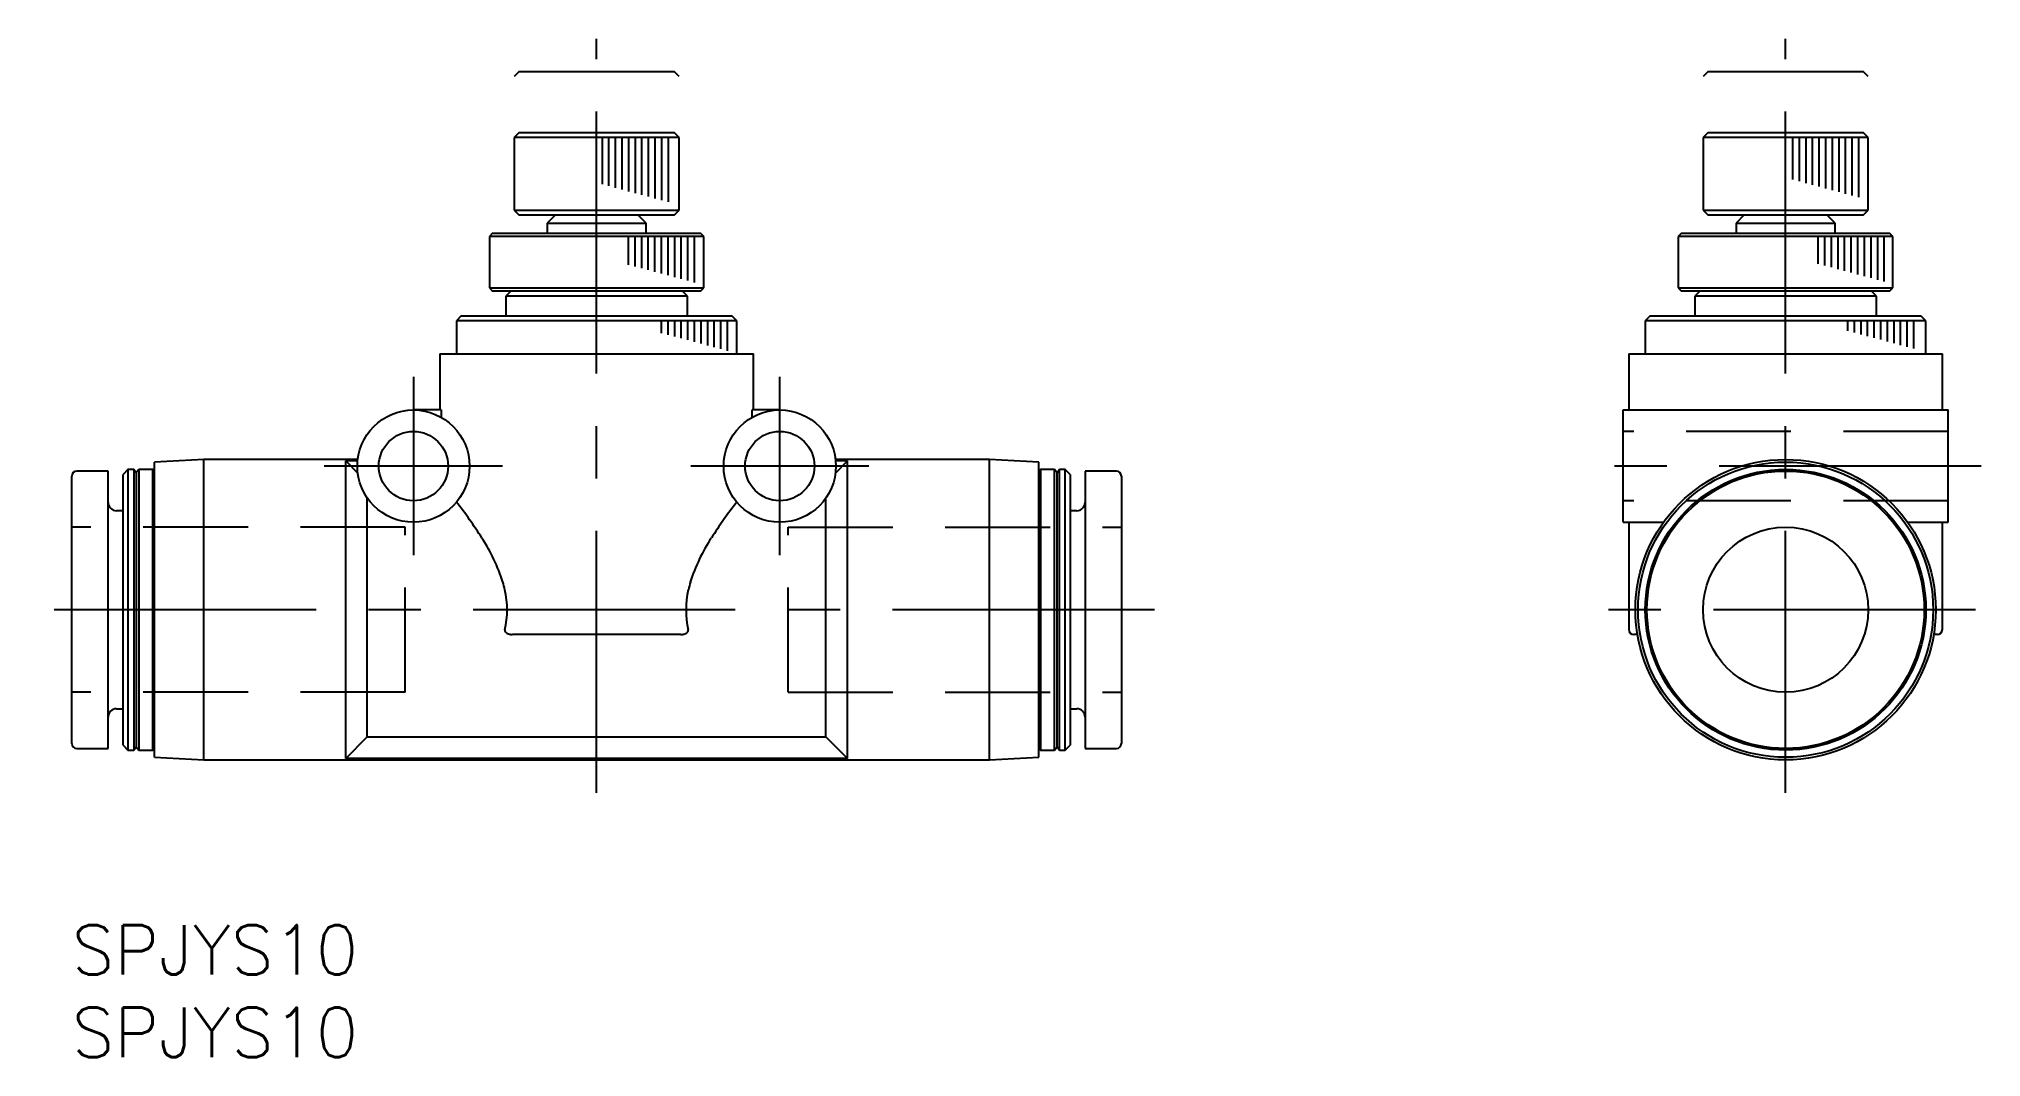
# Model space of a CAD drawing. Extents: x -2 to 116, y -8 to 54.
import ezdxf

# ---------------------------------------------------------------- set-up
doc = ezdxf.new("R2010")
doc.units = 0
doc.header["$LTSCALE"] = 0.5
for name, pattern in [('CENTER', [50.8, 31.75, -6.35, 6.35, -6.35]), ('DASHED', [19.05, 12.7, -6.35]), ('PHANTOM', [63.5, 31.75, -6.35, 6.35, -6.35, 6.35, -6.35])]:
    doc.linetypes.add(name, pattern=pattern)
for name, color, linetype in [('MSM_CENTER', 1, 'CENTER'), ('MSM_CONTINUOUS', 7, 'CONTINUOUS'), ('MSM_DASHED', 4, 'DASHED'), ('MSM_IMAGINARY', 6, 'PHANTOM'), ('MSM_NARROW', 5, 'CONTINUOUS'), ('MSM_PART_NUMBER', 7, 'CONTINUOUS')]:
    doc.layers.add(name, color=color, linetype=linetype)
doc.styles.get("Standard").update_dxf_attribs({"font": 'txt.shx', "height": 1.5, "bigfont": 'bigfont.shx'})

# ---------------------------------------------------------------- blocks, each defined once
blk = doc.blocks.new('*U18')
at = {"layer": 'MSM_PART_NUMBER'}
blk.add_text('SPJYS10', height=3, dxfattribs=at).set_placement((0, -3))
blk = doc.blocks.new('*U19')
at = {"layer": 'MSM_PART_NUMBER'}
blk.add_text('SPJYS10', height=3, dxfattribs=at).set_placement((0, -8))

msp = doc.modelspace()

# ---------------------------------------------------------------- linework, layer by layer
at = {"layer": 'MSM_CENTER'}
for p, q in [((31.8, 8), (31.8, 53.68)), ((103.85, 8), (103.85, 53.68)), ((20.7, 33.2), (20.7, 22.4)), ((42.9, 22.4), (42.9, 33.2)), ((26.1, 27.8), (15.3, 27.8)), ((48.3, 27.8), (37.5, 27.8)), ((115.7, 27.8), (92, 27.8)), ((65.6, 19.1), (-2, 19.1)), ((115.35, 19.1), (92.35, 19.1))]:
    msp.add_line(p, q, dxfattribs=at)
at = {"layer": 'MSM_CONTINUOUS'}
for p, q in [((27.1, 48), (26.8, 47.7)), ((36.8, 47.7), (26.8, 47.7)), ((26.8, 47.7), (26.8, 43.3)), ((27.1, 48), (36.5, 48)), ((36.8, 47.7), (36.5, 48)), ((36.8, 43.3), (36.8, 47.7)), ((99.15, 48), (98.85, 47.7)), ((108.85, 47.7), (98.85, 47.7)), ((98.85, 47.7), (98.85, 43.3)), ((99.15, 48), (108.55, 48)), ((108.85, 47.7), (108.55, 48)), ((108.85, 43.3), (108.85, 47.7)), ((26.8, 43.3), (36.8, 43.3)), ((26.8, 43.3), (27.1, 43)), ((36.5, 43), (27.1, 43)), ((29.28, 43), (28.8, 42.52)), ((28.8, 42.52), (34.8, 42.52)), ((28.8, 42.52), (28.8, 41.9)), ((34.8, 42.52), (34.32, 43)), ((34.8, 41.9), (34.8, 42.52)), ((36.5, 43), (36.8, 43.3)), ((98.85, 43.3), (108.85, 43.3)), ((98.85, 43.3), (99.15, 43)), ((108.55, 43), (99.15, 43)), ((101.33, 43), (100.85, 42.52)), ((100.85, 42.52), (100.85, 41.9)), ((100.85, 42.52), (106.85, 42.52)), ((106.85, 42.52), (106.37, 43)), ((106.85, 41.9), (106.85, 42.52)), ((108.55, 43), (108.85, 43.3)), ((25.5, 41.9), (25.3, 41.7)), ((25.3, 41.7), (25.3, 38.6)), ((38.3, 41.7), (25.3, 41.7)), ((25.5, 41.9), (38.1, 41.9)), ((38.3, 41.7), (38.1, 41.9)), ((38.3, 38.6), (38.3, 41.7)), ((97.55, 41.9), (97.35, 41.7)), ((110.35, 41.7), (97.35, 41.7)), ((97.35, 41.7), (97.35, 38.6)), ((97.55, 41.9), (110.15, 41.9)), ((110.35, 41.7), (110.15, 41.9)), ((110.35, 38.6), (110.35, 41.7)), ((25.3, 38.6), (38.3, 38.6)), ((25.3, 38.6), (25.5, 38.4)), ((38.1, 38.4), (25.5, 38.4)), ((26.6, 38.4), (26.3, 38.1)), ((37.3, 38.1), (26.3, 38.1)), ((26.3, 38.1), (26.3, 36.9)), ((37.3, 38.1), (37, 38.4)), ((37.3, 36.9), (37.3, 38.1)), ((38.1, 38.4), (38.3, 38.6)), ((97.35, 38.6), (97.55, 38.4)), ((97.35, 38.6), (110.35, 38.6)), ((110.15, 38.4), (97.55, 38.4)), ((98.65, 38.4), (98.35, 38.1)), ((98.35, 38.1), (98.35, 36.9)), ((109.35, 38.1), (98.35, 38.1)), ((109.35, 38.1), (109.05, 38.4)), ((109.35, 36.9), (109.35, 38.1)), ((110.15, 38.4), (110.35, 38.6)), ((23.6, 36.9), (23.3, 36.6)), ((40.3, 36.6), (23.3, 36.6)), ((23.3, 36.6), (23.3, 34.6)), ((23.6, 36.9), (40, 36.9)), ((40.3, 36.6), (40, 36.9)), ((40.3, 34.6), (40.3, 36.6)), ((95.65, 36.9), (95.35, 36.6)), ((112.35, 36.6), (95.35, 36.6)), ((95.35, 36.6), (95.35, 34.6)), ((95.65, 36.9), (112.05, 36.9)), ((112.35, 36.6), (112.05, 36.9)), ((112.35, 34.6), (112.35, 36.6)), ((22.3, 34.6), (41.3, 34.6)), ((22.3, 34.6), (22.3, 31.2)), ((41.3, 31.2), (41.3, 34.6)), ((94.35, 34.6), (94.35, 31.2)), ((94.35, 34.6), (113.35, 34.6)), ((113.35, 31.2), (113.35, 34.6)), ((22.38, 31.2), (20.7, 31.2)), ((22.38, 31.2), (22.38, 30.75)), ((41.22, 30.75), (41.22, 31.2)), ((42.9, 31.2), (41.22, 31.2)), ((94, 31.2), (113.7, 31.2)), ((94, 24.4), (94, 31.2)), ((113.7, 24.4), (113.7, 31.2)), ((0, 11), (0, 27.2)), ((2.2, 27.5), (0.3, 27.5)), ((2.2, 10.7), (2.2, 27.5)), ((3.4, 27.6), (3.1, 27.3)), ((3.1, 10.9), (3.1, 27.3)), ((3.4, 27.6), (3.4, 10.6)), ((3.75, 27.6), (3.4, 27.6)), ((3.75, 27.6), (3.75, 10.6)), ((3.9, 27.4), (3.75, 27.6)), ((4.05, 27.6), (3.9, 27.4)), ((3.9, 27.4), (3.9, 10.8)), ((4.9, 27.6), (4.05, 27.6)), ((4.05, 27.6), (4.05, 10.6)), ((4.9, 10.6), (4.9, 27.6)), ((5, 27.5), (4.9, 27.6)), ((8, 28.2), (5, 28.04)), ((5, 10.16), (5, 28.04)), ((8, 10), (8, 28.2)), ((17.32, 28.2), (8, 28.2)), ((17.31, 28.11), (16.6, 28.11)), ((16.6, 10.09), (16.6, 28.11)), ((16.6, 28.11), (17.33, 27.38)), ((46.27, 27.38), (47, 28.11)), ((55.6, 28.2), (46.28, 28.2)), ((47, 28.11), (46.29, 28.11)), ((47, 10.09), (47, 28.11)), ((55.6, 10), (55.6, 28.2)), ((58.6, 28.04), (55.6, 28.2)), ((58.6, 10.16), (58.6, 28.04)), ((58.7, 27.6), (58.6, 27.5)), ((58.7, 27.6), (58.7, 10.6)), ((59.55, 27.6), (58.7, 27.6)), ((59.55, 10.6), (59.55, 27.6)), ((59.7, 27.4), (59.55, 27.6)), ((59.85, 27.6), (59.7, 27.4)), ((59.7, 10.8), (59.7, 27.4)), ((59.85, 10.6), (59.85, 27.6)), ((60.2, 27.6), (59.85, 27.6)), ((60.5, 27.3), (60.2, 27.6)), ((60.2, 10.6), (60.2, 27.6)), ((60.5, 27.3), (60.5, 10.9)), ((63.3, 27.5), (61.4, 27.5)), ((61.4, 27.5), (61.4, 10.7)), ((63.6, 27.2), (63.6, 11)), ((3.1, 25.1), (2.7, 25.1)), ((17.9, 11.4), (17.9, 25.87)), ((45.7, 11.4), (45.7, 25.87)), ((60.9, 25.1), (60.5, 25.1)), ((94, 24.4), (96.45, 24.4)), ((94.35, 24.4), (94.35, 17.9)), ((111.25, 24.4), (113.7, 24.4)), ((113.35, 17.9), (113.35, 24.4)), ((36.9, 17.6), (26.7, 17.6)), ((94.88, 17.6), (94.65, 17.6)), ((113.05, 17.6), (112.83, 17.6)), ((2.7, 13.1), (3.1, 13.1)), ((60.5, 13.1), (60.9, 13.1)), ((0.3, 10.7), (2.2, 10.7)), ((3.1, 10.9), (3.4, 10.6)), ((3.4, 10.6), (3.75, 10.6)), ((3.75, 10.6), (3.9, 10.8)), ((3.9, 10.8), (4.05, 10.6)), ((4.05, 10.6), (4.9, 10.6)), ((4.9, 10.6), (5, 10.7)), ((16.6, 10.09), (17.9, 11.4)), ((17.9, 11.4), (45.7, 11.4)), ((47, 10.09), (45.7, 11.4)), ((58.6, 10.7), (58.7, 10.6)), ((58.7, 10.6), (59.55, 10.6)), ((59.55, 10.6), (59.7, 10.8)), ((59.7, 10.8), (59.85, 10.6)), ((59.85, 10.6), (60.2, 10.6)), ((60.2, 10.6), (60.5, 10.9)), ((61.4, 10.7), (63.3, 10.7)), ((5, 10.16), (8, 10)), ((8, 10), (55.6, 10)), ((47, 10.09), (16.6, 10.09)), ((55.6, 10), (58.6, 10.16))]:
    msp.add_line(p, q, dxfattribs=at)
for centre, radius in [((20.7, 27.8), 3.4), ((42.9, 27.8), 3.4), ((20.7, 27.8), 2.1), ((42.9, 27.8), 2.1), ((103.85, 19.1), 9.1), ((103.85, 19.1), 8.94), ((103.85, 19.1), 8.5), ((103.85, 19.1), 8.4), ((103.85, 19.1), 5)]:
    msp.add_circle(centre, radius, dxfattribs=at)
for centre, radius, start, end in [((0.3, 27.2), 0.3, 90, 180), ((63.3, 27.2), 0.3, 0, 90), ((2.7, 25.6), 0.5, 180, 270), ((2.08, 9.04), 26.94, 32.3267, 37.9978), ((61.52, 9.04), 26.94, 142.0022, 147.6733), ((60.9, 25.6), 0.5, 270, 0), ((15.75, 17.46), 10.89, 17.7318, 33.3117), ((47.85, 17.46), 10.89, 146.6883, 162.2682), ((19.77, 18.9), 6.62, 12.309, 16.5427), ((20.81, 19.1), 5.57, 347.4198, 12.5491), ((42.79, 19.1), 5.57, 167.4509, 192.5802), ((43.83, 18.9), 6.62, 163.4573, 167.691), ((26.42, 17.86), 0.178, 172.0085, 216.4157), ((26.47, 17.88), 0.229, 213.3364, 240.2492), ((26.64, 18.17), 0.562, 239.3274, 263.4547), ((36.96, 18.17), 0.562, 276.5453, 300.6726), ((37.13, 17.88), 0.229, 299.7508, 326.6636), ((37.18, 17.86), 0.178, 323.5843, 7.9915), ((94.65, 17.9), 0.3, 180, 270), ((113.05, 17.9), 0.3, 270, 0), ((26.69, 18.49), 0.89, 262.4096, 270.1134), ((36.91, 18.49), 0.89, 269.8866, 277.5904), ((2.7, 12.6), 0.5, 90, 180), ((60.9, 12.6), 0.5, 0, 90), ((0.3, 11), 0.3, 180, 270), ((63.3, 11), 0.3, 270, 0)]:
    msp.add_arc(centre, radius, start, end, dxfattribs=at)
at = {"layer": 'MSM_DASHED'}
for p, q in [((113.7, 29.9), (94, 29.9)), ((113.7, 25.7), (94, 25.7)), ((20.2, 24.1), (0, 24.1)), ((20.2, 14.1), (20.2, 24.1)), ((43.4, 24.1), (63.6, 24.1)), ((43.4, 14.1), (43.4, 24.1)), ((20.2, 14.1), (0, 14.1)), ((43.4, 14.1), (63.6, 14.1))]:
    msp.add_line(p, q, dxfattribs=at)
at = {"layer": 'MSM_IMAGINARY'}
for p, q in [((27.1, 51.7), (26.8, 51.4)), ((27.1, 51.7), (36.5, 51.7)), ((36.8, 51.4), (36.5, 51.7)), ((99.15, 51.7), (98.85, 51.4)), ((99.15, 51.7), (108.55, 51.7)), ((108.85, 51.4), (108.55, 51.7))]:
    msp.add_line(p, q, dxfattribs=at)
at = {"layer": 'MSM_NARROW'}
for p, q in [((32.13, 47.7), (32.13, 44.87)), ((32.53, 47.7), (32.53, 44.77)), ((32.93, 47.7), (32.93, 44.66)), ((33.33, 47.7), (33.33, 44.55)), ((33.73, 47.7), (33.73, 44.44)), ((34.13, 47.7), (34.13, 44.34)), ((34.53, 47.7), (34.53, 44.23)), ((34.93, 47.7), (34.93, 44.12)), ((35.33, 47.7), (35.33, 44.01)), ((35.73, 47.7), (35.73, 43.91)), ((36.13, 47.7), (36.13, 43.8)), ((104.27, 47.7), (104.27, 45.16)), ((104.67, 47.7), (104.67, 45.05)), ((105.07, 47.7), (105.07, 44.94)), ((105.47, 47.7), (105.47, 44.83)), ((105.87, 47.7), (105.87, 44.73)), ((106.27, 47.7), (106.27, 44.62)), ((106.67, 47.7), (106.67, 44.51)), ((107.07, 47.7), (107.07, 44.41)), ((107.47, 47.7), (107.47, 44.3)), ((107.87, 47.7), (107.87, 44.19)), ((108.27, 47.7), (108.27, 44.08)), ((33.71, 41.7), (33.71, 40)), ((34.11, 41.7), (34.11, 39.89)), ((34.51, 41.7), (34.51, 39.79)), ((34.91, 41.7), (34.91, 39.68)), ((35.31, 41.7), (35.31, 39.57)), ((35.71, 41.7), (35.71, 39.47)), ((36.11, 41.7), (36.11, 39.36)), ((36.51, 41.7), (36.51, 39.25)), ((36.91, 41.7), (36.91, 39.14)), ((37.31, 41.7), (37.31, 39.04)), ((37.71, 41.7), (37.71, 38.93)), ((105.81, 41.7), (105.81, 40.05)), ((106.21, 41.7), (106.21, 39.95)), ((106.61, 41.7), (106.61, 39.84)), ((107.01, 41.7), (107.01, 39.73)), ((107.41, 41.7), (107.41, 39.62)), ((107.81, 41.7), (107.81, 39.52)), ((108.21, 41.7), (108.21, 39.41)), ((108.61, 41.7), (108.61, 39.3)), ((109.01, 41.7), (109.01, 39.2)), ((109.41, 41.7), (109.41, 39.09)), ((109.81, 41.7), (109.81, 38.98)), ((35.71, 36.6), (35.71, 35.86)), ((36.11, 36.6), (36.11, 35.76)), ((36.51, 36.6), (36.51, 35.65)), ((36.91, 36.6), (36.91, 35.54)), ((37.31, 36.6), (37.31, 35.44)), ((37.71, 36.6), (37.71, 35.33)), ((38.11, 36.6), (38.11, 35.22)), ((38.51, 36.6), (38.51, 35.11)), ((38.91, 36.6), (38.91, 35.01)), ((39.31, 36.6), (39.31, 34.9)), ((39.71, 36.6), (39.71, 34.79)), ((107.6, 36.6), (107.6, 35.99)), ((108, 36.6), (108, 35.89)), ((108.4, 36.6), (108.4, 35.78)), ((108.8, 36.6), (108.8, 35.67)), ((109.2, 36.6), (109.2, 35.56)), ((109.6, 36.6), (109.6, 35.46)), ((110, 36.6), (110, 35.35)), ((110.4, 36.6), (110.4, 35.24)), ((110.8, 36.6), (110.8, 35.13)), ((111.2, 36.6), (111.2, 35.03)), ((111.6, 36.6), (111.6, 34.92))]:
    msp.add_line(p, q, dxfattribs=at)

# ---------------------------------------------------------------- block references
at = {"layer": 'MSM_CONTINUOUS'}
for name in ['*U18', '*U19']:
    msp.add_blockref(name, (0, 0), dxfattribs=at)

doc.saveas('drawing.dxf')
